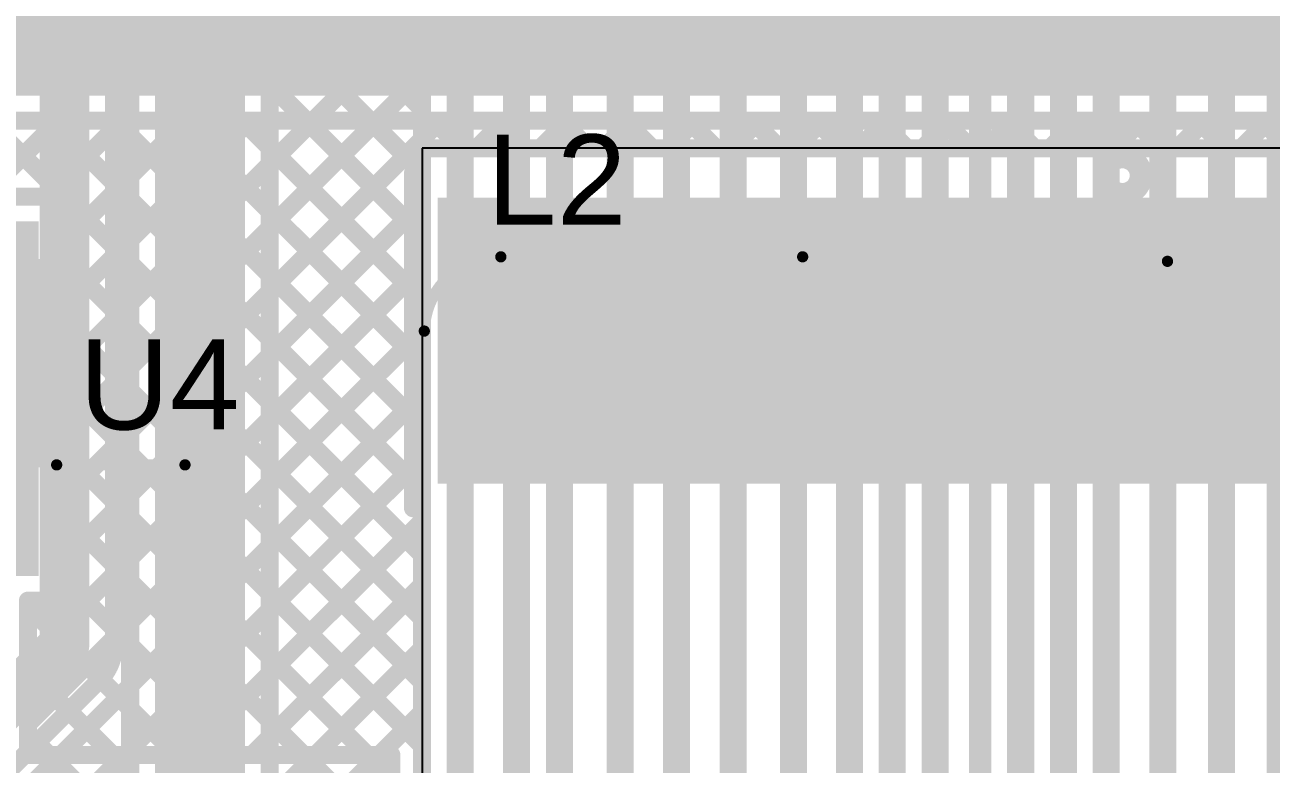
# Model space of a CAD drawing. Header units: millimetres. Extents: x 0 to 214, y 0 to 214.
# Drawn here: x 2.396 to 2.949, y 0.693 to 1.022 of the extents above; entities that cross this region are included whole.
import ezdxf

# ---------------------------------------------------------------- set-up
doc = ezdxf.new("R2010")
doc.units = ezdxf.units.MM
doc.header["$MEASUREMENT"] = 0
for name, color, linetype in [('BottomLayer', 5, 'Continuous'), ('TopLayer', 1, 'Continuous'), ('TopOverlay', 2, 'Continuous'), ('TopPaste', 8, 'Continuous'), ('TopSolder', 216, 'Continuous')]:
    doc.layers.add(name, color=color, linetype=linetype)
doc.styles.add('Arial', font='', dxfattribs={"height": 0.2})
doc.styles.get('Arial').set_extended_font_data('Arial')

# ---------------------------------------------------------------- blocks, each defined once
blk = doc.blocks.new('SOT_223_121')
at = {"layer": 'TopLayer'}
for points in [[(-0.06398, 0.1565), (0.06398, 0.1565), (0.06398, 0.07185), (-0.06398, 0.07185)], [(-0.10925, -0.07185), (-0.07185, -0.07185), (-0.07185, -0.1565), (-0.10925, -0.1565)], [(-0.0187, -0.07185), (0.0187, -0.07185), (0.0187, -0.1565), (-0.0187, -0.1565)], [(0.07185, -0.07185), (0.10925, -0.07185), (0.10925, -0.1565), (0.07185, -0.1565)]]:
    blk.add_hatch(color=1, dxfattribs=at).paths.add_polyline_path(points)
at = {"layer": 'TopPaste'}
for points in [[(-0.06398, 0.1565), (0.06398, 0.1565), (0.06398, 0.07185), (-0.06398, 0.07185)], [(-0.10925, -0.07185), (-0.07185, -0.07185), (-0.07185, -0.1565), (-0.10925, -0.1565)], [(-0.0187, -0.07185), (0.0187, -0.07185), (0.0187, -0.1565), (-0.0187, -0.1565)], [(0.07185, -0.07185), (0.10925, -0.07185), (0.10925, -0.1565), (0.07185, -0.1565)]]:
    blk.add_hatch(color=8, dxfattribs=at).paths.add_polyline_path(points)
at = {"layer": 'TopSolder'}
for points in [[(-0.06798, 0.1605), (0.06798, 0.1605), (0.06798, 0.06785), (-0.06798, 0.06785)], [(-0.11325, -0.06785), (-0.06785, -0.06785), (-0.06785, -0.1605), (-0.11325, -0.1605)], [(-0.0227, -0.06785), (0.0227, -0.06785), (0.0227, -0.1605), (-0.0227, -0.1605)], [(0.06785, -0.06785), (0.11325, -0.06785), (0.11325, -0.1605), (0.06785, -0.1605)]]:
    blk.add_hatch(color=216, dxfattribs=at).paths.add_polyline_path(points)
at = {"layer": 'TopOverlay', "const_width": 0.005}
for points in [[(-0.129, -0.075), (-0.129, 0.069)], [(-0.129, 0.069), (-0.073, 0.069)], [(0.073, 0.069), (0.13, 0.069)], [(0.13, -0.075), (0.13, 0.069)], [(-0.129, -0.075), (-0.119, -0.075)], [(-0.066, -0.075), (-0.029, -0.075)], [(0.024, -0.076), (0.062, -0.076)], [(0.115, -0.075), (0.13, -0.075)]]:
    blk.add_lwpolyline(points, dxfattribs=at)
at = {"layer": 'TopOverlay'}
for points, const_width in [([(-0.13025, 0.069, 1), (-0.12775, 0.069, 1)], 0.0025), ([(-0.13025, 0.069, 1), (-0.12775, 0.069, 1)], 0.0025), ([(-0.07425, 0.069, 1), (-0.07175, 0.069, 1)], 0.0025), ([(0.07175, 0.069, 1), (0.07425, 0.069, 1)], 0.0025), ([(0.12875, 0.069, 1), (0.13125, 0.069, 1)], 0.0025), ([(0.12875, 0.069, 1), (0.13125, 0.069, 1)], 0.0025), ([(-0.13025, -0.075, 1), (-0.12775, -0.075, 1)], 0.0025), ([(-0.13025, -0.075, 1), (-0.12775, -0.075, 1)], 0.0025), ([(-0.12025, -0.075, 1), (-0.11775, -0.075, 1)], 0.0025), ([(-0.06725, -0.075, 1), (-0.06475, -0.075, 1)], 0.0025), ([(-0.03025, -0.075, 1), (-0.02775, -0.075, 1)], 0.0025), ([(0.02275, -0.076, 1), (0.02525, -0.076, 1)], 0.0025), ([(0.06075, -0.076, 1), (0.06325, -0.076, 1)], 0.0025), ([(0.11375, -0.075, 1), (0.11625, -0.075, 1)], 0.0025), ([(0.12875, -0.075, 1), (0.13125, -0.075, 1)], 0.0025), ([(0.12875, -0.075, 1), (0.13125, -0.075, 1)], 0.0025), ([(-0.1221, -0.111, 1), (-0.1419, -0.111, 1)], 0.01575), ([(-0.14584, -0.111, 1), (-0.13796, -0.111, 1)], 0.00787), ([(-0.12604, -0.111, 1), (-0.11816, -0.111, 1)], 0.00787)]:
    blk.add_lwpolyline(points, format="xyb", close=True, dxfattribs=dict(at, const_width=const_width))
blk = doc.blocks.new('SLF12575T_221M1R3_PF_128')
at = {"layer": 'TopLayer'}
for points in [[(-0.26969, 0.06299), (-0.16732, 0.06299), (-0.16732, -0.06299), (-0.26969, -0.06299)], [(0.16732, 0.06299), (0.26969, 0.06299), (0.26969, -0.06299), (0.16732, -0.06299)]]:
    blk.add_hatch(color=1, dxfattribs=at).paths.add_polyline_path(points)
at = {"layer": 'TopPaste'}
for points in [[(-0.26969, 0.06299), (-0.16732, 0.06299), (-0.16732, -0.06299), (-0.26969, -0.06299)], [(0.16732, 0.06299), (0.26969, 0.06299), (0.26969, -0.06299), (0.16732, -0.06299)]]:
    blk.add_hatch(color=8, dxfattribs=at).paths.add_polyline_path(points)
at = {"layer": 'TopSolder'}
for points in [[(-0.27369, 0.06699), (-0.16332, 0.06699), (-0.16332, -0.06699), (-0.27369, -0.06699)], [(0.16332, 0.06699), (0.27369, 0.06699), (0.27369, -0.06699), (0.16332, -0.06699)]]:
    blk.add_hatch(color=216, dxfattribs=at).paths.add_polyline_path(points)
at = {"layer": 'TopOverlay', "const_width": 0.005}
for points in [[(-0.188, 0.19), (-0.188, 0.249)], [(0.217, 0.249), (-0.188, 0.249)], [(0.25, 0.081), (0.25, 0.215)], [(-0.248, 0.081), (-0.248, 0.19)], [(-0.188, 0.19), (-0.248, 0.19)], [(-0.25, -0.215), (-0.25, -0.081)], [(0.25, -0.215), (0.25, -0.081)], [(0.217, -0.249), (-0.217, -0.249)]]:
    blk.add_lwpolyline(points, dxfattribs=at)
at = {"layer": 'TopOverlay'}
for points, const_width in [([(-0.18925, 0.249, 1), (-0.18675, 0.249, 1)], 0.0025), ([(-0.18925, 0.249, 1), (-0.18675, 0.249, 1)], 0.0025), ([(0.21575, 0.249, 1), (0.21825, 0.249, 1)], 0.0025), ([(0.21575, 0.249, 1), (0.21825, 0.249, 1)], 0.0025), ([(0.24875, 0.215, 1), (0.25125, 0.215, 1)], 0.0025), ([(0.24875, 0.215, 1), (0.25125, 0.215, 1)], 0.0025), ([(-0.24925, 0.19, 1), (-0.24675, 0.19, 1)], 0.0025), ([(-0.24925, 0.19, 1), (-0.24675, 0.19, 1)], 0.0025), ([(-0.18925, 0.19, 1), (-0.18675, 0.19, 1)], 0.0025), ([(-0.18925, 0.19, 1), (-0.18675, 0.19, 1)], 0.0025), ([(-0.24925, 0.081, 1), (-0.24675, 0.081, 1)], 0.0025), ([(0.24875, 0.081, 1), (0.25125, 0.081, 1)], 0.0025), ([(-0.27781, 0.061, 1), (-0.2943, 0.061, 1)], 0.01), ([(-0.2968, 0.061, 1), (-0.2918, 0.061, 1)], 0.005), ([(-0.28031, 0.061, 1), (-0.27531, 0.061, 1)], 0.005), ([(-0.25125, -0.081, 1), (-0.24875, -0.081, 1)], 0.0025), ([(0.24875, -0.081, 1), (0.25125, -0.081, 1)], 0.0025), ([(-0.25125, -0.215, 1), (-0.24875, -0.215, 1)], 0.0025), ([(-0.25125, -0.215, 1), (-0.24875, -0.215, 1)], 0.0025), ([(0.24875, -0.215, 1), (0.25125, -0.215, 1)], 0.0025), ([(0.24875, -0.215, 1), (0.25125, -0.215, 1)], 0.0025), ([(-0.21825, -0.249, 1), (-0.21575, -0.249, 1)], 0.0025), ([(-0.21825, -0.249, 1), (-0.21575, -0.249, 1)], 0.0025), ([(0.21575, -0.249, 1), (0.21825, -0.249, 1)], 0.0025), ([(0.21575, -0.249, 1), (0.21825, -0.249, 1)], 0.0025)]:
    blk.add_lwpolyline(points, format="xyb", close=True, dxfattribs=dict(at, const_width=const_width))
at = {"layer": 'TopOverlay', "const_width": 0.005}
for points in [[(0.217, 0.249, -0.414214), (0.25, 0.215)], [(-0.217, -0.249, -0.414214), (-0.25, -0.215)], [(0.25, -0.215, -0.414214), (0.217, -0.249)]]:
    blk.add_lwpolyline(points, format="xyb", dxfattribs=at)

msp = doc.modelspace()

# ---------------------------------------------------------------- hatches: boundary and pattern name
at = {"layer": 'TopLayer'}
for points in [[(2.579, 0.818), (3.212, 0.818), (3.212, 0.945), (2.579, 0.945)], [(2.00113, 0.77697), (2.40172, 0.77697), (2.40172, 0.93445), (2.00113, 0.93445)]]:
    msp.add_hatch(color=1, dxfattribs=at).paths.add_polyline_path(points)

# ---------------------------------------------------------------- linework, layer by layer
at = {"layer": 'BottomLayer'}
for p, q in [((2.572, 0.96693), (2.572, 0.96398)), ((3.072, 0.96693), (2.572, 0.96693)), ((2.572, 0.96398), (2.572, 0.39311))]:
    msp.add_line(p, q, dxfattribs=at)
for points, const_width in [([(2.953, 0.267), (2.953, 2.432)], 0.012), ([(2.614, 0.48203), (2.614, 2.38687)], 0.012), ([(2.633, 0.47403), (2.633, 2.379)], 0.012), ([(2.901, 0.241), (2.901, 2.371)], 0.012), ([(2.87581, 0.23019), (2.87581, 2.34919)], 0.012), ([(2.685, 0.47229), (2.685, 2.339)], 0.012), ([(2.927, 0.254), (2.927, 2.33819)], 0.012), ([(2.85681, 2.28923), (2.85681, 0.24181)], 0.012), ([(2.589, 2.282), (2.589, 0.48503)], 0.012), ([(2.66, 0.47416), (2.66, 2.282)], 0.012), ([(2.83781, 0.43307), (2.83781, 2.26886)], 0.012), ([(2.81981, 0.44194), (2.81981, 2.25319)], 0.01), ([(2.78081, 0.46062), (2.78081, 2.24154)], 0.012), ([(2.71014, 0.47057), (2.71014, 2.23119)], 0.012), ([(2.76181, 0.46849), (2.76181, 2.23367)], 0.012), ([(2.79981, 0.44881), (2.79981, 2.229)], 0.012), ([(2.737, 2.2057), (2.737, 0.47055)], 0.012), ([(2.41325, 0.74628), (2.41325, 2.06742)], 0.022), ([(2.43525, 0.74628), (2.43525, 2.0614)], 0.008), ([(2.4734, 0.65017), (2.4734, 1.81026)], 0.04), ([(2.4424, 0.65017), (2.4424, 1.81026)], 0.008), ([(2.5044, 0.65017), (2.5044, 1.7234)], 0.008), ([(2.572, 1.71593), (2.572, 0.96693)], 0.008), ([(2.5044, 1.01648), (2.572, 1.08407)], 0.008), ([(2.5044, 1.08023), (2.572, 1.01263)], 0.008), ([(2.5044, 0.98819), (2.572, 1.05579)], 0.008), ([(2.5044, 1.05195), (2.572, 0.98435)], 0.008), ([(2.5044, 0.95991), (2.572, 1.02751)], 0.008), ([(2.5044, 1.02366), (2.572, 0.95606)], 0.008), ([(2.43525, 1.00389), (2.4424, 1.01104)], 0.008), ([(2.43525, 1.00796), (2.4424, 1.00081)], 0.008), ([(2.5044, 0.93162), (2.572, 0.99922)], 0.008), ([(2.5044, 0.99538), (2.572, 0.92778)], 0.008), ([(2.43525, 0.97561), (2.4424, 0.98276)], 0.008), ([(2.43525, 0.97967), (2.4424, 0.97252)], 0.008), ([(2.5044, 0.90334), (2.572, 0.97094)], 0.008), ([(2.5044, 0.96709), (2.572, 0.89949)], 0.008), ([(2.572, 0.49207), (2.572, 0.96398)], 0.008), ([(2.43525, 0.94733), (2.4424, 0.95448)], 0.008), ([(2.43525, 0.95139), (2.4424, 0.94424)], 0.008), ([(2.5044, 0.87505), (2.572, 0.94265)], 0.008), ([(2.5044, 0.93881), (2.572, 0.87121)], 0.008), ([(2.43525, 0.91904), (2.4424, 0.92619)], 0.008), ([(2.43525, 0.9231), (2.4424, 0.91596)], 0.008), ([(2.5044, 0.84677), (2.572, 0.91437)], 0.008), ([(2.5044, 0.91052), (2.572, 0.84293)], 0.008), ([(2.43525, 0.89076), (2.4424, 0.89791)], 0.008), ([(2.43525, 0.89482), (2.4424, 0.88767)], 0.008), ([(2.5044, 0.81849), (2.572, 0.88608)], 0.008), ([(2.5044, 0.88224), (2.572, 0.81464)], 0.008), ([(2.43525, 0.86247), (2.4424, 0.86962)], 0.008), ([(2.43525, 0.86654), (2.4424, 0.85939)], 0.008), ([(2.5044, 0.7902), (2.572, 0.8578)], 0.008), ([(2.5044, 0.85396), (2.572, 0.78636)], 0.008), ([(2.43525, 0.83419), (2.4424, 0.84134)], 0.008), ([(2.43525, 0.83825), (2.4424, 0.8311)], 0.008), ([(2.5044, 0.76192), (2.572, 0.82952)], 0.008), ([(2.5044, 0.82567), (2.572, 0.75807)], 0.008), ([(2.43525, 0.8059), (2.4424, 0.81305)], 0.008), ([(2.43525, 0.80997), (2.4424, 0.80282)], 0.008), ([(2.5044, 0.73363), (2.572, 0.80123)], 0.008), ([(2.5044, 0.79739), (2.572, 0.72979)], 0.008), ([(2.43525, 0.77762), (2.4424, 0.78477)], 0.008), ([(2.43525, 0.78168), (2.4424, 0.77453)], 0.008), ([(2.5044, 0.70535), (2.572, 0.77295)], 0.008), ([(2.5044, 0.7691), (2.572, 0.7015)], 0.008), ([(2.43525, 0.74934), (2.4424, 0.75649)], 0.008), ([(2.04827, 0.3813), (2.41325, 0.74628)], 0.022), ([(2.43525, 0.7534), (2.4424, 0.74625)], 0.008), ([(2.5044, 0.67706), (2.572, 0.74466)], 0.008), ([(2.5044, 0.74082), (2.572, 0.67322)], 0.008), ([(2.04137, 0.32717), (2.4424, 0.7282)], 0.008), ([(2.06386, 0.36578), (2.42877, 0.73069)], 0.008), ([(2.42922, 0.73115), (2.4424, 0.71797)], 0.008), ([(2.41508, 0.717), (2.4424, 0.68968)], 0.008), ([(2.50437, 0.64875), (2.572, 0.71638)], 0.008), ([(2.5044, 0.71253), (2.572, 0.64494)], 0.008), ([(2.06966, 0.32717), (2.4424, 0.69992)], 0.008), ([(2.40094, 0.70286), (2.4424, 0.6614)], 0.008)]:
    msp.add_lwpolyline(points, dxfattribs=dict(at, const_width=const_width))
for points, const_width in [([(2.5024, 1.02366, 1), (2.5064, 1.02366, 1)], 0.004), ([(2.5024, 1.01648, 1), (2.5064, 1.01648, 1)], 0.004), ([(2.4404, 1.01104, 1), (2.4444, 1.01104, 1)], 0.004), ([(2.57, 1.01263, 1), (2.574, 1.01263, 1)], 0.004), ([(2.43325, 1.00796, 1), (2.43725, 1.00796, 1)], 0.004), ([(2.43325, 1.00389, 1), (2.43725, 1.00389, 1)], 0.004), ([(2.4404, 1.00081, 1), (2.4444, 1.00081, 1)], 0.004), ([(2.57, 0.99922, 1), (2.574, 0.99922, 1)], 0.004), ([(2.5024, 0.99538, 1), (2.5064, 0.99538, 1)], 0.004), ([(2.5024, 0.98819, 1), (2.5064, 0.98819, 1)], 0.004), ([(2.4404, 0.98276, 1), (2.4444, 0.98276, 1)], 0.004), ([(2.57, 0.98435, 1), (2.574, 0.98435, 1)], 0.004), ([(2.43325, 0.97967, 1), (2.43725, 0.97967, 1)], 0.004), ([(2.43325, 0.97561, 1), (2.43725, 0.97561, 1)], 0.004), ([(2.4404, 0.97252, 1), (2.4444, 0.97252, 1)], 0.004), ([(2.57, 0.97094, 1), (2.574, 0.97094, 1)], 0.004), ([(2.5024, 0.96709, 1), (2.5064, 0.96709, 1)], 0.004), ([(2.57, 0.96693, 1), (2.574, 0.96693, 1)], 0.004), ([(2.5024, 0.95991, 1), (2.5064, 0.95991, 1)], 0.004), ([(2.57, 0.96398, 1), (2.574, 0.96398, 1)], 0.004), ([(2.4404, 0.95448, 1), (2.4444, 0.95448, 1)], 0.004), ([(2.57, 0.95606, 1), (2.574, 0.95606, 1)], 0.004), ([(2.43325, 0.95139, 1), (2.43725, 0.95139, 1)], 0.004), ([(2.43325, 0.94733, 1), (2.43725, 0.94733, 1)], 0.004), ([(2.4404, 0.94424, 1), (2.4444, 0.94424, 1)], 0.004), ([(2.57, 0.94265, 1), (2.574, 0.94265, 1)], 0.004), ([(2.5024, 0.93881, 1), (2.5064, 0.93881, 1)], 0.004), ([(2.5024, 0.93162, 1), (2.5064, 0.93162, 1)], 0.004), ([(2.4404, 0.92619, 1), (2.4444, 0.92619, 1)], 0.004), ([(2.57, 0.92778, 1), (2.574, 0.92778, 1)], 0.004), ([(2.43325, 0.9231, 1), (2.43725, 0.9231, 1)], 0.004), ([(2.43325, 0.91904, 1), (2.43725, 0.91904, 1)], 0.004), ([(2.4404, 0.91596, 1), (2.4444, 0.91596, 1)], 0.004), ([(2.5024, 0.91052, 1), (2.5064, 0.91052, 1)], 0.004), ([(2.57, 0.91437, 1), (2.574, 0.91437, 1)], 0.004), ([(2.5024, 0.90334, 1), (2.5064, 0.90334, 1)], 0.004), ([(2.57, 0.89949, 1), (2.574, 0.89949, 1)], 0.004), ([(2.43325, 0.89482, 1), (2.43725, 0.89482, 1)], 0.004), ([(2.4404, 0.89791, 1), (2.4444, 0.89791, 1)], 0.004), ([(2.43325, 0.89076, 1), (2.43725, 0.89076, 1)], 0.004), ([(2.4404, 0.88767, 1), (2.4444, 0.88767, 1)], 0.004), ([(2.5024, 0.88224, 1), (2.5064, 0.88224, 1)], 0.004), ([(2.57, 0.88608, 1), (2.574, 0.88608, 1)], 0.004), ([(2.5024, 0.87505, 1), (2.5064, 0.87505, 1)], 0.004), ([(2.57, 0.87121, 1), (2.574, 0.87121, 1)], 0.004), ([(2.43325, 0.86654, 1), (2.43725, 0.86654, 1)], 0.004), ([(2.4404, 0.86962, 1), (2.4444, 0.86962, 1)], 0.004), ([(2.43325, 0.86247, 1), (2.43725, 0.86247, 1)], 0.004), ([(2.4404, 0.85939, 1), (2.4444, 0.85939, 1)], 0.004), ([(2.5024, 0.85396, 1), (2.5064, 0.85396, 1)], 0.004), ([(2.57, 0.8578, 1), (2.574, 0.8578, 1)], 0.004), ([(2.5024, 0.84677, 1), (2.5064, 0.84677, 1)], 0.004), ([(2.57, 0.84293, 1), (2.574, 0.84293, 1)], 0.004), ([(2.43325, 0.83825, 1), (2.43725, 0.83825, 1)], 0.004), ([(2.4404, 0.84134, 1), (2.4444, 0.84134, 1)], 0.004), ([(2.43325, 0.83419, 1), (2.43725, 0.83419, 1)], 0.004), ([(2.4404, 0.8311, 1), (2.4444, 0.8311, 1)], 0.004), ([(2.57, 0.82952, 1), (2.574, 0.82952, 1)], 0.004), ([(2.5024, 0.82567, 1), (2.5064, 0.82567, 1)], 0.004), ([(2.5024, 0.81849, 1), (2.5064, 0.81849, 1)], 0.004), ([(2.43325, 0.80997, 1), (2.43725, 0.80997, 1)], 0.004), ([(2.4404, 0.81305, 1), (2.4444, 0.81305, 1)], 0.004), ([(2.57, 0.81464, 1), (2.574, 0.81464, 1)], 0.004), ([(2.43325, 0.8059, 1), (2.43725, 0.8059, 1)], 0.004), ([(2.4404, 0.80282, 1), (2.4444, 0.80282, 1)], 0.004), ([(2.57, 0.80123, 1), (2.574, 0.80123, 1)], 0.004), ([(2.5024, 0.79739, 1), (2.5064, 0.79739, 1)], 0.004), ([(2.5024, 0.7902, 1), (2.5064, 0.7902, 1)], 0.004), ([(2.4404, 0.78477, 1), (2.4444, 0.78477, 1)], 0.004), ([(2.57, 0.78636, 1), (2.574, 0.78636, 1)], 0.004), ([(2.43325, 0.78168, 1), (2.43725, 0.78168, 1)], 0.004), ([(2.43325, 0.77762, 1), (2.43725, 0.77762, 1)], 0.004), ([(2.4404, 0.77453, 1), (2.4444, 0.77453, 1)], 0.004), ([(2.57, 0.77295, 1), (2.574, 0.77295, 1)], 0.004), ([(2.5024, 0.7691, 1), (2.5064, 0.7691, 1)], 0.004), ([(2.5024, 0.76192, 1), (2.5064, 0.76192, 1)], 0.004), ([(2.4404, 0.75649, 1), (2.4444, 0.75649, 1)], 0.004), ([(2.57, 0.75807, 1), (2.574, 0.75807, 1)], 0.004), ([(2.40775, 0.74628, 1), (2.41875, 0.74628, 1)], 0.011), ([(2.40775, 0.74628, 1), (2.41875, 0.74628, 1)], 0.011), ([(2.43325, 0.7534, 1), (2.43725, 0.7534, 1)], 0.004), ([(2.43325, 0.74934, 1), (2.43725, 0.74934, 1)], 0.004), ([(2.43325, 0.74628, 1), (2.43725, 0.74628, 1)], 0.004), ([(2.43325, 0.74628, 1), (2.43725, 0.74628, 1)], 0.004), ([(2.43325, 0.74628, 1), (2.43725, 0.74628, 1)], 0.004), ([(2.4404, 0.74625, 1), (2.4444, 0.74625, 1)], 0.004), ([(2.57, 0.74466, 1), (2.574, 0.74466, 1)], 0.004), ([(2.5024, 0.74082, 1), (2.5064, 0.74082, 1)], 0.004), ([(2.5024, 0.73363, 1), (2.5064, 0.73363, 1)], 0.004), ([(2.42677, 0.73069, 1), (2.43077, 0.73069, 1)], 0.004), ([(2.42677, 0.73069, 1), (2.43077, 0.73069, 1)], 0.004), ([(2.42681, 0.73073, 1), (2.43081, 0.73073, 1)], 0.004), ([(2.42722, 0.73115, 1), (2.43122, 0.73115, 1)], 0.004), ([(2.4404, 0.7282, 1), (2.4444, 0.7282, 1)], 0.004), ([(2.57, 0.72979, 1), (2.574, 0.72979, 1)], 0.004), ([(2.41308, 0.717, 1), (2.41708, 0.717, 1)], 0.004), ([(2.4404, 0.71797, 1), (2.4444, 0.71797, 1)], 0.004), ([(2.57, 0.71638, 1), (2.574, 0.71638, 1)], 0.004), ([(2.5024, 0.71253, 1), (2.5064, 0.71253, 1)], 0.004), ([(2.5024, 0.70535, 1), (2.5064, 0.70535, 1)], 0.004), ([(2.39894, 0.70286, 1), (2.40294, 0.70286, 1)], 0.004), ([(2.4404, 0.69992, 1), (2.4444, 0.69992, 1)], 0.004), ([(2.57, 0.7015, 1), (2.574, 0.7015, 1)], 0.004), ([(2.4404, 0.68968, 1), (2.4444, 0.68968, 1)], 0.004)]:
    msp.add_lwpolyline(points, format="xyb", close=True, dxfattribs=dict(at, const_width=const_width))
at = {"layer": 'BottomLayer', "const_width": 0.008}
for points in [[(2.43525, 0.74628, -0.199566), (2.42877, 0.73069)], [(2.43525, 0.74628, -0.198912), (2.42881, 0.73073)]]:
    msp.add_lwpolyline(points, format="xyb", dxfattribs=at)
at = {"layer": 'TopLayer'}
for p, q in [((2.572, 0.96693), (2.572, 0.96398)), ((3.072, 0.96693), (2.572, 0.96693)), ((2.572, 0.96398), (2.572, 0.39311))]:
    msp.add_line(p, q, dxfattribs=at)
for points, const_width in [([(2.36924, 1.01024), (3.25605, 1.01024)], 0.04), ([(2.37681, 0.94545), (2.41059, 0.97924)], 0.008), ([(2.3806, 0.97775), (2.572, 0.78636)], 0.008), ([(2.38208, 0.97924), (3.25605, 0.97924)], 0.008), ([(2.40509, 0.94545), (2.43888, 0.97924)], 0.008), ([(2.4074, 0.97924), (2.568, 0.81864)], 0.008), ([(2.41272, 0.81166), (2.5803, 0.97924)], 0.008), ([(2.41272, 0.9248), (2.46716, 0.97924)], 0.008), ([(2.41272, 0.89651), (2.49545, 0.97924)], 0.008), ([(2.41272, 0.83995), (2.55201, 0.97924)], 0.008), ([(2.41272, 0.86823), (2.52373, 0.97924)], 0.008), ([(2.43569, 0.97924), (2.568, 0.84692)], 0.008), ([(2.46397, 0.97924), (2.568, 0.87521)], 0.008), ([(2.49226, 0.97924), (2.568, 0.90349)], 0.008), ([(2.52054, 0.97924), (2.568, 0.93178)], 0.008), ([(2.54883, 0.97924), (2.572, 0.95606)], 0.008), ([(2.57711, 0.97924), (2.58942, 0.96693)], 0.008), ([(2.59628, 0.96693), (2.60858, 0.97924)], 0.008), ([(2.6054, 0.97924), (2.6177, 0.96693)], 0.008), ([(2.62456, 0.96693), (2.63687, 0.97924)], 0.008), ([(2.63368, 0.97924), (2.64599, 0.96693)], 0.008), ([(2.65284, 0.96693), (2.66515, 0.97924)], 0.008), ([(2.66196, 0.97924), (2.67427, 0.96693)], 0.008), ([(2.68113, 0.96693), (2.69344, 0.97924)], 0.008), ([(2.69025, 0.97924), (2.70255, 0.96693)], 0.008), ([(2.70941, 0.96693), (2.72172, 0.97924)], 0.008), ([(2.71853, 0.97924), (2.73084, 0.96693)], 0.008), ([(2.7377, 0.96693), (2.75, 0.97924)], 0.008), ([(2.74682, 0.97924), (2.75912, 0.96693)], 0.008), ([(2.76598, 0.96693), (2.77829, 0.97924)], 0.008), ([(2.7751, 0.97924), (2.78741, 0.96693)], 0.008), ([(2.79427, 0.96693), (2.80657, 0.97924)], 0.008), ([(2.80339, 0.97924), (2.81569, 0.96693)], 0.008), ([(2.82255, 0.96693), (2.83486, 0.97924)], 0.008), ([(2.83167, 0.97924), (2.84398, 0.96693)], 0.008), ([(2.85083, 0.96693), (2.86314, 0.97924)], 0.008), ([(2.85995, 0.97924), (2.87226, 0.96693)], 0.008), ([(2.87912, 0.96693), (2.89143, 0.97924)], 0.008), ([(2.88824, 0.97924), (2.90055, 0.96693)], 0.008), ([(2.9074, 0.96693), (2.91971, 0.97924)], 0.008), ([(2.91652, 0.97924), (2.92883, 0.96693)], 0.008), ([(2.93569, 0.96693), (2.94799, 0.97924)], 0.008), ([(2.94481, 0.97924), (2.95711, 0.96693)], 0.008), ([(2.572, 0.96693), (3.072, 0.96693)], 0.008), ([(2.572, 0.956), (2.572, 0.96398)], 0.008), ([(2.568, 0.956), (2.572, 0.956)], 0.008), ([(2.568, 0.807), (2.568, 0.956)], 0.008), ([(2.36103, 0.94545), (2.41272, 0.94545)], 0.008), ([(2.41272, 0.76597), (2.41272, 0.94545)], 0.008), ([(2.41272, 0.78338), (2.568, 0.93865)], 0.008), ([(2.41272, 0.91735), (2.572, 0.75807)], 0.008), ([(2.397, 0.73937), (2.568, 0.91037)], 0.008), ([(2.822, 0.8872), (3.00409, 0.8872)], 0.022), ([(2.41272, 0.88906), (2.572, 0.72979)], 0.008), ([(2.397, 0.71108), (2.568, 0.88208)], 0.008), ([(2.41272, 0.86078), (2.572, 0.7015)], 0.008), ([(2.41162, 0.69742), (2.568, 0.8538)], 0.008), ([(2.41272, 0.8325), (2.5478, 0.69742)], 0.008), ([(2.4399, 0.69742), (2.568, 0.82552)], 0.008), ([(2.41272, 0.80421), (2.51951, 0.69742)], 0.008), ([(2.568, 0.807), (2.572, 0.807)], 0.008), ([(2.572, 0.585), (2.572, 0.807)], 0.008), ([(2.46819, 0.69742), (2.572, 0.80123)], 0.008), ([(2.41272, 0.77593), (2.49123, 0.69742)], 0.008), ([(2.49647, 0.69742), (2.572, 0.77295)], 0.008), ([(2.397, 0.76597), (2.41272, 0.76597)], 0.008), ([(2.397, 0.69742), (2.397, 0.76597)], 0.008), ([(2.397, 0.76337), (2.46295, 0.69742)], 0.008), ([(2.52476, 0.69742), (2.572, 0.74466)], 0.008), ([(2.397, 0.73508), (2.43466, 0.69742)], 0.008), ([(2.55304, 0.69742), (2.572, 0.71638)], 0.008), ([(2.397, 0.7068), (2.40638, 0.69742)], 0.008), ([(2.397, 0.69742), (2.55839, 0.69742)], 0.008), ([(2.55839, 0.585), (2.55839, 0.69742)], 0.008)]:
    msp.add_lwpolyline(points, dxfattribs=dict(at, const_width=const_width))
for points, const_width in [([(2.4054, 0.97924, 1), (2.4094, 0.97924, 1)], 0.004), ([(2.40859, 0.97924, 1), (2.41259, 0.97924, 1)], 0.004), ([(2.43369, 0.97924, 1), (2.43769, 0.97924, 1)], 0.004), ([(2.43688, 0.97924, 1), (2.44088, 0.97924, 1)], 0.004), ([(2.46197, 0.97924, 1), (2.46597, 0.97924, 1)], 0.004), ([(2.46516, 0.97924, 1), (2.46916, 0.97924, 1)], 0.004), ([(2.49026, 0.97924, 1), (2.49426, 0.97924, 1)], 0.004), ([(2.49345, 0.97924, 1), (2.49745, 0.97924, 1)], 0.004), ([(2.51854, 0.97924, 1), (2.52254, 0.97924, 1)], 0.004), ([(2.52173, 0.97924, 1), (2.52573, 0.97924, 1)], 0.004), ([(2.54683, 0.97924, 1), (2.55083, 0.97924, 1)], 0.004), ([(2.55001, 0.97924, 1), (2.55401, 0.97924, 1)], 0.004), ([(2.57511, 0.97924, 1), (2.57911, 0.97924, 1)], 0.004), ([(2.5783, 0.97924, 1), (2.5823, 0.97924, 1)], 0.004), ([(2.60339, 0.97924, 1), (2.60739, 0.97924, 1)], 0.004), ([(2.60658, 0.97924, 1), (2.61058, 0.97924, 1)], 0.004), ([(2.63168, 0.97924, 1), (2.63568, 0.97924, 1)], 0.004), ([(2.63487, 0.97924, 1), (2.63887, 0.97924, 1)], 0.004), ([(2.65996, 0.97924, 1), (2.66396, 0.97924, 1)], 0.004), ([(2.66315, 0.97924, 1), (2.66715, 0.97924, 1)], 0.004), ([(2.68825, 0.97924, 1), (2.69225, 0.97924, 1)], 0.004), ([(2.69144, 0.97924, 1), (2.69544, 0.97924, 1)], 0.004), ([(2.71653, 0.97924, 1), (2.72053, 0.97924, 1)], 0.004), ([(2.71972, 0.97924, 1), (2.72372, 0.97924, 1)], 0.004), ([(2.74482, 0.97924, 1), (2.74882, 0.97924, 1)], 0.004), ([(2.748, 0.97924, 1), (2.752, 0.97924, 1)], 0.004), ([(2.7731, 0.97924, 1), (2.7771, 0.97924, 1)], 0.004), ([(2.77629, 0.97924, 1), (2.78029, 0.97924, 1)], 0.004), ([(2.80139, 0.97924, 1), (2.80539, 0.97924, 1)], 0.004), ([(2.80457, 0.97924, 1), (2.80857, 0.97924, 1)], 0.004), ([(2.82967, 0.97924, 1), (2.83367, 0.97924, 1)], 0.004), ([(2.83286, 0.97924, 1), (2.83686, 0.97924, 1)], 0.004), ([(2.85795, 0.97924, 1), (2.86195, 0.97924, 1)], 0.004), ([(2.86114, 0.97924, 1), (2.86514, 0.97924, 1)], 0.004), ([(2.88624, 0.97924, 1), (2.89024, 0.97924, 1)], 0.004), ([(2.88943, 0.97924, 1), (2.89343, 0.97924, 1)], 0.004), ([(2.91452, 0.97924, 1), (2.91852, 0.97924, 1)], 0.004), ([(2.91771, 0.97924, 1), (2.92171, 0.97924, 1)], 0.004), ([(2.94281, 0.97924, 1), (2.94681, 0.97924, 1)], 0.004), ([(2.94599, 0.97924, 1), (2.94999, 0.97924, 1)], 0.004), ([(2.57, 0.96693, 1), (2.574, 0.96693, 1)], 0.004), ([(2.58742, 0.96693, 1), (2.59142, 0.96693, 1)], 0.004), ([(2.59428, 0.96693, 1), (2.59828, 0.96693, 1)], 0.004), ([(2.6157, 0.96693, 1), (2.6197, 0.96693, 1)], 0.004), ([(2.62256, 0.96693, 1), (2.62656, 0.96693, 1)], 0.004), ([(2.64399, 0.96693, 1), (2.64799, 0.96693, 1)], 0.004), ([(2.65084, 0.96693, 1), (2.65484, 0.96693, 1)], 0.004), ([(2.67227, 0.96693, 1), (2.67627, 0.96693, 1)], 0.004), ([(2.67913, 0.96693, 1), (2.68313, 0.96693, 1)], 0.004), ([(2.70056, 0.96693, 1), (2.70456, 0.96693, 1)], 0.004), ([(2.70741, 0.96693, 1), (2.71141, 0.96693, 1)], 0.004), ([(2.72884, 0.96693, 1), (2.73284, 0.96693, 1)], 0.004), ([(2.7357, 0.96693, 1), (2.7397, 0.96693, 1)], 0.004), ([(2.75712, 0.96693, 1), (2.76112, 0.96693, 1)], 0.004), ([(2.76398, 0.96693, 1), (2.76798, 0.96693, 1)], 0.004), ([(2.78541, 0.96693, 1), (2.78941, 0.96693, 1)], 0.004), ([(2.79227, 0.96693, 1), (2.79627, 0.96693, 1)], 0.004), ([(2.81369, 0.96693, 1), (2.81769, 0.96693, 1)], 0.004), ([(2.82055, 0.96693, 1), (2.82455, 0.96693, 1)], 0.004), ([(2.84198, 0.96693, 1), (2.84598, 0.96693, 1)], 0.004), ([(2.84883, 0.96693, 1), (2.85283, 0.96693, 1)], 0.004), ([(2.87026, 0.96693, 1), (2.87426, 0.96693, 1)], 0.004), ([(2.87712, 0.96693, 1), (2.88112, 0.96693, 1)], 0.004), ([(2.89855, 0.96693, 1), (2.90255, 0.96693, 1)], 0.004), ([(2.9054, 0.96693, 1), (2.9094, 0.96693, 1)], 0.004), ([(2.92683, 0.96693, 1), (2.93083, 0.96693, 1)], 0.004), ([(2.93369, 0.96693, 1), (2.93769, 0.96693, 1)], 0.004), ([(2.57, 0.96398, 1), (2.574, 0.96398, 1)], 0.004), ([(2.566, 0.956, 1), (2.57, 0.956, 1)], 0.004), ([(2.566, 0.956, 1), (2.57, 0.956, 1)], 0.004), ([(2.57, 0.95606, 1), (2.574, 0.95606, 1)], 0.004), ([(2.57, 0.956, 1), (2.574, 0.956, 1)], 0.004), ([(2.57, 0.956, 1), (2.574, 0.956, 1)], 0.004), ([(2.40309, 0.94545, 1), (2.40709, 0.94545, 1)], 0.004), ([(2.41072, 0.94545, 1), (2.41472, 0.94545, 1)], 0.004), ([(2.41072, 0.94545, 1), (2.41472, 0.94545, 1)], 0.004), ([(2.566, 0.93865, 1), (2.57, 0.93865, 1)], 0.004), ([(2.566, 0.93178, 1), (2.57, 0.93178, 1)], 0.004), ([(2.41072, 0.9248, 1), (2.41472, 0.9248, 1)], 0.004), ([(2.41072, 0.91735, 1), (2.41472, 0.91735, 1)], 0.004), ([(2.566, 0.91037, 1), (2.57, 0.91037, 1)], 0.004), ([(2.566, 0.90349, 1), (2.57, 0.90349, 1)], 0.004), ([(2.41072, 0.89651, 1), (2.41472, 0.89651, 1)], 0.004), ([(2.8165, 0.8872, 1), (2.8275, 0.8872, 1)], 0.011), ([(2.41072, 0.88906, 1), (2.41472, 0.88906, 1)], 0.004), ([(2.566, 0.88208, 1), (2.57, 0.88208, 1)], 0.004), ([(2.566, 0.87521, 1), (2.57, 0.87521, 1)], 0.004), ([(2.41072, 0.86823, 1), (2.41472, 0.86823, 1)], 0.004), ([(2.41072, 0.86078, 1), (2.41472, 0.86078, 1)], 0.004), ([(2.566, 0.8538, 1), (2.57, 0.8538, 1)], 0.004), ([(2.566, 0.84692, 1), (2.57, 0.84692, 1)], 0.004), ([(2.41072, 0.83995, 1), (2.41472, 0.83995, 1)], 0.004), ([(2.41072, 0.8325, 1), (2.41472, 0.8325, 1)], 0.004), ([(2.566, 0.82552, 1), (2.57, 0.82552, 1)], 0.004), ([(2.566, 0.81864, 1), (2.57, 0.81864, 1)], 0.004), ([(2.41072, 0.81166, 1), (2.41472, 0.81166, 1)], 0.004), ([(2.41072, 0.80421, 1), (2.41472, 0.80421, 1)], 0.004), ([(2.566, 0.807, 1), (2.57, 0.807, 1)], 0.004), ([(2.566, 0.807, 1), (2.57, 0.807, 1)], 0.004), ([(2.57, 0.807, 1), (2.574, 0.807, 1)], 0.004), ([(2.57, 0.807, 1), (2.574, 0.807, 1)], 0.004), ([(2.57, 0.80123, 1), (2.574, 0.80123, 1)], 0.004), ([(2.41072, 0.78338, 1), (2.41472, 0.78338, 1)], 0.004), ([(2.57, 0.78636, 1), (2.574, 0.78636, 1)], 0.004), ([(2.41072, 0.77593, 1), (2.41472, 0.77593, 1)], 0.004), ([(2.57, 0.77295, 1), (2.574, 0.77295, 1)], 0.004), ([(2.395, 0.76597, 1), (2.399, 0.76597, 1)], 0.004), ([(2.395, 0.76597, 1), (2.399, 0.76597, 1)], 0.004), ([(2.41072, 0.76597, 1), (2.41472, 0.76597, 1)], 0.004), ([(2.41072, 0.76597, 1), (2.41472, 0.76597, 1)], 0.004), ([(2.395, 0.76337, 1), (2.399, 0.76337, 1)], 0.004), ([(2.57, 0.75807, 1), (2.574, 0.75807, 1)], 0.004), ([(2.57, 0.74466, 1), (2.574, 0.74466, 1)], 0.004), ([(2.395, 0.73937, 1), (2.399, 0.73937, 1)], 0.004), ([(2.395, 0.73508, 1), (2.399, 0.73508, 1)], 0.004), ([(2.57, 0.72979, 1), (2.574, 0.72979, 1)], 0.004), ([(2.57, 0.71638, 1), (2.574, 0.71638, 1)], 0.004), ([(2.395, 0.71108, 1), (2.399, 0.71108, 1)], 0.004), ([(2.395, 0.7068, 1), (2.399, 0.7068, 1)], 0.004), ([(2.57, 0.7015, 1), (2.574, 0.7015, 1)], 0.004), ([(2.395, 0.69742, 1), (2.399, 0.69742, 1)], 0.004), ([(2.395, 0.69742, 1), (2.399, 0.69742, 1)], 0.004), ([(2.40438, 0.69742, 1), (2.40838, 0.69742, 1)], 0.004), ([(2.40962, 0.69742, 1), (2.41362, 0.69742, 1)], 0.004), ([(2.43266, 0.69742, 1), (2.43666, 0.69742, 1)], 0.004), ([(2.4379, 0.69742, 1), (2.4419, 0.69742, 1)], 0.004), ([(2.46095, 0.69742, 1), (2.46495, 0.69742, 1)], 0.004), ([(2.46619, 0.69742, 1), (2.47019, 0.69742, 1)], 0.004), ([(2.48923, 0.69742, 1), (2.49323, 0.69742, 1)], 0.004), ([(2.49447, 0.69742, 1), (2.49847, 0.69742, 1)], 0.004), ([(2.51751, 0.69742, 1), (2.52151, 0.69742, 1)], 0.004), ([(2.52276, 0.69742, 1), (2.52676, 0.69742, 1)], 0.004), ([(2.5458, 0.69742, 1), (2.5498, 0.69742, 1)], 0.004), ([(2.55104, 0.69742, 1), (2.55504, 0.69742, 1)], 0.004), ([(2.55639, 0.69742, 1), (2.56039, 0.69742, 1)], 0.004), ([(2.55639, 0.69742, 1), (2.56039, 0.69742, 1)], 0.004)]:
    msp.add_lwpolyline(points, format="xyb", close=True, dxfattribs=dict(at, const_width=const_width))

# ---------------------------------------------------------------- block references
at = {"rotation": 270}
msp.add_blockref('SLF12575T_221M1R3_PF_128', (2.822, 0.6687), dxfattribs=at)
msp.add_blockref('SOT_223_121', (2.33676, 0.75728))

# ---------------------------------------------------------------- texts
at = {"layer": 'TopOverlay', "style": 'Arial'}
for s, p in [('L2', (2.60068, 0.93301)), ('U4', (2.41968, 0.84201))]:
    msp.add_text(s, height=0.04, dxfattribs=at).set_placement(p)

doc.saveas('drawing.dxf')
